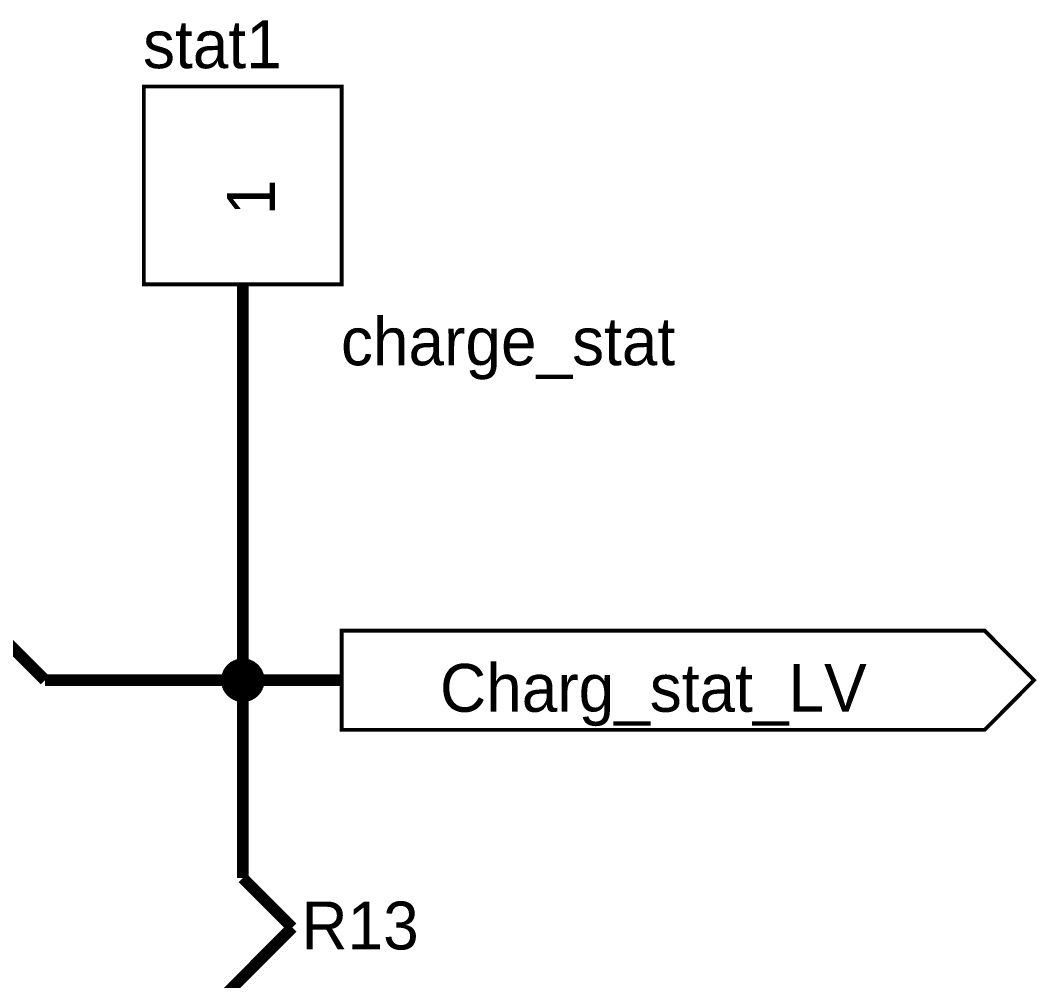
# Model space of a CAD drawing. Header units: millimetres. Extents: x 0 to 9.5, y 0 to 7.5.
# Drawn here: x 4.675 to 5.703, y 4.196 to 5.167 of the extents above; entities that cross this region are included whole.
import ezdxf

# ---------------------------------------------------------------- set-up
doc = ezdxf.new("R2010")
doc.units = ezdxf.units.MM
doc.header["$MEASUREMENT"] = 0
doc.layers.add('Sheet', color=255, linetype='Continuous')

msp = doc.modelspace()

# ---------------------------------------------------------------- linework, layer by layer
at = {"layer": 'Sheet', "const_width": 0.0039}
for points in [[(4.8, 5.0999), (4.8, 4.8999), (5.0001, 4.8999), (5.0001, 5.0999), (4.8, 5.0999), (4.8, 5.0999)], [(4.8, 5.0999), (5.0001, 5.0999), (5.0001, 4.8999), (4.8, 4.8999), (4.8, 5.0999)], [(5.0001, 4.4498), (5.0001, 4.5499), (5.6501, 4.5499), (5.6999, 4.4999), (5.6501, 4.4498), (5.0001, 4.4498)], [(5.0001, 4.4498), (5.0001, 4.5499), (5.6501, 4.5499), (5.6999, 4.4999), (5.6501, 4.4498), (5.0001, 4.4498)]]:
    msp.add_lwpolyline(points, close=True, dxfattribs=at)
at = {"layer": 'Sheet'}
for points, const_width in [([(4.9001, 4.8999), (4.9001, 4.7999)], 0.0118), ([(5.0001, 4.4999), (4.9001, 4.4999), (4.9001, 4.7999)], 0.0118), ([(4.7002, 4.4999), (4.6502, 4.5499)], 0.0118), ([(4.8801, 4.4999), (4.8801, 4.5009), (4.8801, 4.502), (4.8803, 4.503), (4.8805, 4.5038), (4.8807, 4.5049), (4.8809, 4.5059), (4.8813, 4.5068), (4.8817, 4.5076), (4.8819, 4.5086), (4.8826, 4.5095), (4.883, 4.5103), (4.8834, 4.5111), (4.884, 4.5118), (4.8847, 4.5126), (4.8853, 4.5134), (4.8859, 4.5141), (4.8865, 4.5147), (4.8874, 4.5153), (4.8882, 4.5159), (4.8888, 4.5166), (4.8897, 4.517), (4.8905, 4.5174), (4.8913, 4.518), (4.8924, 4.5182), (4.8932, 4.5186), (4.894, 4.5191), (4.8951, 4.5193), (4.8961, 4.5195), (4.897, 4.5197), (4.898, 4.5199), (4.899, 4.5199), (4.9001, 4.5199)], 0.0039), ([(4.8801, 4.4999), (4.8801, 4.5009), (4.8801, 4.502), (4.8803, 4.503), (4.8805, 4.5038), (4.8807, 4.5049), (4.8809, 4.5059), (4.8813, 4.5068), (4.8817, 4.5076), (4.8819, 4.5086), (4.8826, 4.5095), (4.883, 4.5103), (4.8834, 4.5111), (4.884, 4.5118), (4.8847, 4.5126), (4.8853, 4.5134), (4.8859, 4.5141), (4.8865, 4.5147), (4.8874, 4.5153), (4.8882, 4.5159), (4.8888, 4.5166), (4.8897, 4.517), (4.8905, 4.5174), (4.8913, 4.518), (4.8924, 4.5182), (4.8932, 4.5186), (4.894, 4.5191), (4.8951, 4.5193), (4.8961, 4.5195), (4.897, 4.5197), (4.898, 4.5199), (4.899, 4.5199), (4.9001, 4.5199)], 0.0039), ([(4.8801, 4.4999), (4.8801, 4.5009), (4.8801, 4.502), (4.8803, 4.503), (4.8805, 4.5038), (4.8807, 4.5049), (4.8809, 4.5059), (4.8813, 4.5068), (4.8817, 4.5076), (4.8819, 4.5086), (4.8826, 4.5095), (4.883, 4.5103), (4.8834, 4.5111), (4.884, 4.5118), (4.8847, 4.5126), (4.8853, 4.5134), (4.8859, 4.5141), (4.8865, 4.5147), (4.8874, 4.5153), (4.8882, 4.5159), (4.8888, 4.5166), (4.8897, 4.517), (4.8905, 4.5174), (4.8913, 4.518), (4.8924, 4.5182), (4.8932, 4.5186), (4.894, 4.5191), (4.8951, 4.5193), (4.8961, 4.5195), (4.897, 4.5197), (4.898, 4.5199), (4.899, 4.5199), (4.9001, 4.5199)], 0.0039), ([(4.8801, 4.4999), (4.8801, 4.5009), (4.8801, 4.502), (4.8803, 4.503), (4.8805, 4.5038), (4.8807, 4.5049), (4.8809, 4.5059), (4.8813, 4.5068), (4.8817, 4.5076), (4.8819, 4.5086), (4.8826, 4.5095), (4.883, 4.5103), (4.8834, 4.5111), (4.884, 4.5118), (4.8847, 4.5126), (4.8853, 4.5134), (4.8859, 4.5141), (4.8865, 4.5147), (4.8874, 4.5153), (4.8882, 4.5159), (4.8888, 4.5166), (4.8897, 4.517), (4.8905, 4.5174), (4.8913, 4.518), (4.8924, 4.5182), (4.8932, 4.5186), (4.894, 4.5191), (4.8951, 4.5193), (4.8961, 4.5195), (4.897, 4.5197), (4.898, 4.5199), (4.899, 4.5199), (4.9001, 4.5199)], 0.0039), ([(4.8801, 4.4999), (4.8801, 4.5009), (4.8801, 4.502), (4.8803, 4.503), (4.8805, 4.5038), (4.8807, 4.5049), (4.8809, 4.5059), (4.8813, 4.5068), (4.8817, 4.5076), (4.8819, 4.5086), (4.8826, 4.5095), (4.883, 4.5103), (4.8834, 4.5111), (4.884, 4.5118), (4.8847, 4.5126), (4.8853, 4.5134), (4.8859, 4.5141), (4.8865, 4.5147), (4.8874, 4.5153), (4.8882, 4.5159), (4.8888, 4.5166), (4.8897, 4.517), (4.8905, 4.5174), (4.8913, 4.518), (4.8924, 4.5182), (4.8932, 4.5186), (4.894, 4.5191), (4.8951, 4.5193), (4.8961, 4.5195), (4.897, 4.5197), (4.898, 4.5199), (4.899, 4.5199), (4.9001, 4.5199)], 0.0039), ([(4.8801, 4.4999), (4.8801, 4.5009), (4.8801, 4.502), (4.8803, 4.503), (4.8805, 4.5038), (4.8807, 4.5049), (4.8809, 4.5059), (4.8813, 4.5068), (4.8817, 4.5076), (4.8819, 4.5086), (4.8826, 4.5095), (4.883, 4.5103), (4.8834, 4.5111), (4.884, 4.5118), (4.8847, 4.5126), (4.8853, 4.5134), (4.8859, 4.5141), (4.8865, 4.5147), (4.8874, 4.5153), (4.8882, 4.5159), (4.8888, 4.5166), (4.8897, 4.517), (4.8905, 4.5174), (4.8913, 4.518), (4.8924, 4.5182), (4.8932, 4.5186), (4.894, 4.5191), (4.8951, 4.5193), (4.8961, 4.5195), (4.897, 4.5197), (4.898, 4.5199), (4.899, 4.5199), (4.9001, 4.5199)], 0.0039), ([(4.8801, 4.4999), (4.8801, 4.5009), (4.8801, 4.502), (4.8803, 4.503), (4.8805, 4.5038), (4.8807, 4.5049), (4.8809, 4.5059), (4.8813, 4.5068), (4.8817, 4.5076), (4.8819, 4.5086), (4.8826, 4.5095), (4.883, 4.5103), (4.8834, 4.5111), (4.884, 4.5118), (4.8847, 4.5126), (4.8853, 4.5134), (4.8859, 4.5141), (4.8865, 4.5147), (4.8874, 4.5153), (4.8882, 4.5159), (4.8888, 4.5166), (4.8897, 4.517), (4.8905, 4.5174), (4.8913, 4.518), (4.8924, 4.5182), (4.8932, 4.5186), (4.894, 4.5191), (4.8951, 4.5193), (4.8961, 4.5195), (4.897, 4.5197), (4.898, 4.5199), (4.899, 4.5199), (4.9001, 4.5199)], 0.0039), ([(4.8801, 4.4999), (4.8801, 4.5009), (4.8801, 4.502), (4.8803, 4.503), (4.8805, 4.5038), (4.8807, 4.5049), (4.8809, 4.5059), (4.8813, 4.5068), (4.8817, 4.5076), (4.8819, 4.5086), (4.8826, 4.5095), (4.883, 4.5103), (4.8834, 4.5111), (4.884, 4.5118), (4.8847, 4.5126), (4.8853, 4.5134), (4.8859, 4.5141), (4.8865, 4.5147), (4.8874, 4.5153), (4.8882, 4.5159), (4.8888, 4.5166), (4.8897, 4.517), (4.8905, 4.5174), (4.8913, 4.518), (4.8924, 4.5182), (4.8932, 4.5186), (4.894, 4.5191), (4.8951, 4.5193), (4.8961, 4.5195), (4.897, 4.5197), (4.898, 4.5199), (4.899, 4.5199), (4.9001, 4.5199)], 0.0039), ([(4.8801, 4.4999), (4.8801, 4.5009), (4.8801, 4.502), (4.8803, 4.503), (4.8805, 4.5038), (4.8807, 4.5049), (4.8809, 4.5059), (4.8813, 4.5068), (4.8817, 4.5076), (4.8819, 4.5086), (4.8826, 4.5095), (4.883, 4.5103), (4.8834, 4.5111), (4.884, 4.5118), (4.8847, 4.5126), (4.8853, 4.5134), (4.8859, 4.5141), (4.8865, 4.5147), (4.8874, 4.5153), (4.8882, 4.5159), (4.8888, 4.5166), (4.8897, 4.517), (4.8905, 4.5174), (4.8913, 4.518), (4.8924, 4.5182), (4.8932, 4.5186), (4.894, 4.5191), (4.8951, 4.5193), (4.8961, 4.5195), (4.897, 4.5197), (4.898, 4.5199), (4.899, 4.5199), (4.9001, 4.5199)], 0.0039), ([(4.8801, 4.4999), (4.8801, 4.5009), (4.8801, 4.502), (4.8803, 4.503), (4.8805, 4.5038), (4.8807, 4.5049), (4.8809, 4.5059), (4.8813, 4.5068), (4.8817, 4.5076), (4.8819, 4.5086), (4.8826, 4.5095), (4.883, 4.5103), (4.8834, 4.5111), (4.884, 4.5118), (4.8847, 4.5126), (4.8853, 4.5134), (4.8859, 4.5141), (4.8865, 4.5147), (4.8874, 4.5153), (4.8882, 4.5159), (4.8888, 4.5166), (4.8897, 4.517), (4.8905, 4.5174), (4.8913, 4.518), (4.8924, 4.5182), (4.8932, 4.5186), (4.894, 4.5191), (4.8951, 4.5193), (4.8961, 4.5195), (4.897, 4.5197), (4.898, 4.5199), (4.899, 4.5199), (4.9001, 4.5199)], 0.0039), ([(4.8801, 4.4999), (4.8801, 4.5009), (4.8801, 4.502), (4.8803, 4.503), (4.8805, 4.5038), (4.8807, 4.5049), (4.8809, 4.5059), (4.8813, 4.5068), (4.8817, 4.5076), (4.8819, 4.5086), (4.8826, 4.5095), (4.883, 4.5103), (4.8834, 4.5111), (4.884, 4.5118), (4.8847, 4.5126), (4.8853, 4.5134), (4.8859, 4.5141), (4.8865, 4.5147), (4.8874, 4.5153), (4.8882, 4.5159), (4.8888, 4.5166), (4.8897, 4.517), (4.8905, 4.5174), (4.8913, 4.518), (4.8924, 4.5182), (4.8932, 4.5186), (4.894, 4.5191), (4.8951, 4.5193), (4.8961, 4.5195), (4.897, 4.5197), (4.898, 4.5199), (4.899, 4.5199), (4.9001, 4.5199)], 0.0039), ([(4.8801, 4.4999), (4.8801, 4.5009), (4.8801, 4.502), (4.8803, 4.503), (4.8805, 4.5038), (4.8807, 4.5049), (4.8809, 4.5059), (4.8813, 4.5068), (4.8817, 4.5076), (4.8819, 4.5086), (4.8826, 4.5095), (4.883, 4.5103), (4.8834, 4.5111), (4.884, 4.5118), (4.8847, 4.5126), (4.8853, 4.5134), (4.8859, 4.5141), (4.8865, 4.5147), (4.8874, 4.5153), (4.8882, 4.5159), (4.8888, 4.5166), (4.8897, 4.517), (4.8905, 4.5174), (4.8913, 4.518), (4.8924, 4.5182), (4.8932, 4.5186), (4.894, 4.5191), (4.8951, 4.5193), (4.8961, 4.5195), (4.897, 4.5197), (4.898, 4.5199), (4.899, 4.5199), (4.9001, 4.5199)], 0.0039), ([(4.9001, 4.5199), (4.9001, 4.5199)], 0.0039), ([(4.9001, 4.5199), (4.9011, 4.5199), (4.9022, 4.5199), (4.9032, 4.5197), (4.904, 4.5195), (4.9051, 4.5193), (4.9061, 4.5191), (4.907, 4.5186), (4.9078, 4.5182), (4.9088, 4.518), (4.9097, 4.5174), (4.9105, 4.517), (4.9113, 4.5166), (4.912, 4.5159), (4.9128, 4.5153), (4.9136, 4.5147), (4.9143, 4.5141), (4.9149, 4.5134), (4.9155, 4.5126), (4.9161, 4.5118), (4.9168, 4.5111), (4.9172, 4.5103), (4.9176, 4.5095), (4.9182, 4.5086), (4.9184, 4.5076), (4.9188, 4.5068), (4.9193, 4.5059), (4.9195, 4.5049), (4.9197, 4.5038), (4.9199, 4.503), (4.9201, 4.502), (4.9201, 4.5009), (4.9201, 4.4999)], 0.0039), ([(4.9001, 4.5199), (4.9001, 4.5199)], 0.0039), ([(4.9001, 4.5199), (4.9011, 4.5199), (4.9022, 4.5199), (4.9032, 4.5197), (4.904, 4.5195), (4.9051, 4.5193), (4.9061, 4.5191), (4.907, 4.5186), (4.9078, 4.5182), (4.9088, 4.518), (4.9097, 4.5174), (4.9105, 4.517), (4.9113, 4.5166), (4.912, 4.5159), (4.9128, 4.5153), (4.9136, 4.5147), (4.9143, 4.5141), (4.9149, 4.5134), (4.9155, 4.5126), (4.9161, 4.5118), (4.9168, 4.5111), (4.9172, 4.5103), (4.9176, 4.5095), (4.9182, 4.5086), (4.9184, 4.5076), (4.9188, 4.5068), (4.9193, 4.5059), (4.9195, 4.5049), (4.9197, 4.5038), (4.9199, 4.503), (4.9201, 4.502), (4.9201, 4.5009), (4.9201, 4.4999)], 0.0039), ([(4.9001, 4.5199), (4.9001, 4.5199)], 0.0039), ([(4.9001, 4.5199), (4.9011, 4.5199), (4.9022, 4.5199), (4.9032, 4.5197), (4.904, 4.5195), (4.9051, 4.5193), (4.9061, 4.5191), (4.907, 4.5186), (4.9078, 4.5182), (4.9088, 4.518), (4.9097, 4.5174), (4.9105, 4.517), (4.9113, 4.5166), (4.912, 4.5159), (4.9128, 4.5153), (4.9136, 4.5147), (4.9143, 4.5141), (4.9149, 4.5134), (4.9155, 4.5126), (4.9161, 4.5118), (4.9168, 4.5111), (4.9172, 4.5103), (4.9176, 4.5095), (4.9182, 4.5086), (4.9184, 4.5076), (4.9188, 4.5068), (4.9193, 4.5059), (4.9195, 4.5049), (4.9197, 4.5038), (4.9199, 4.503), (4.9201, 4.502), (4.9201, 4.5009), (4.9201, 4.4999)], 0.0039), ([(4.9001, 4.5199), (4.9001, 4.5199)], 0.0039), ([(4.9001, 4.5199), (4.9011, 4.5199), (4.9022, 4.5199), (4.9032, 4.5197), (4.904, 4.5195), (4.9051, 4.5193), (4.9061, 4.5191), (4.907, 4.5186), (4.9078, 4.5182), (4.9088, 4.518), (4.9097, 4.5174), (4.9105, 4.517), (4.9113, 4.5166), (4.912, 4.5159), (4.9128, 4.5153), (4.9136, 4.5147), (4.9143, 4.5141), (4.9149, 4.5134), (4.9155, 4.5126), (4.9161, 4.5118), (4.9168, 4.5111), (4.9172, 4.5103), (4.9176, 4.5095), (4.9182, 4.5086), (4.9184, 4.5076), (4.9188, 4.5068), (4.9193, 4.5059), (4.9195, 4.5049), (4.9197, 4.5038), (4.9199, 4.503), (4.9201, 4.502), (4.9201, 4.5009), (4.9201, 4.4999)], 0.0039), ([(4.9001, 4.5199), (4.9001, 4.5199)], 0.0039), ([(4.9001, 4.5199), (4.9011, 4.5199), (4.9022, 4.5199), (4.9032, 4.5197), (4.904, 4.5195), (4.9051, 4.5193), (4.9061, 4.5191), (4.907, 4.5186), (4.9078, 4.5182), (4.9088, 4.518), (4.9097, 4.5174), (4.9105, 4.517), (4.9113, 4.5166), (4.912, 4.5159), (4.9128, 4.5153), (4.9136, 4.5147), (4.9143, 4.5141), (4.9149, 4.5134), (4.9155, 4.5126), (4.9161, 4.5118), (4.9168, 4.5111), (4.9172, 4.5103), (4.9176, 4.5095), (4.9182, 4.5086), (4.9184, 4.5076), (4.9188, 4.5068), (4.9193, 4.5059), (4.9195, 4.5049), (4.9197, 4.5038), (4.9199, 4.503), (4.9201, 4.502), (4.9201, 4.5009), (4.9201, 4.4999)], 0.0039), ([(4.9001, 4.5199), (4.9001, 4.5199)], 0.0039), ([(4.9001, 4.5199), (4.9011, 4.5199), (4.9022, 4.5199), (4.9032, 4.5197), (4.904, 4.5195), (4.9051, 4.5193), (4.9061, 4.5191), (4.907, 4.5186), (4.9078, 4.5182), (4.9088, 4.518), (4.9097, 4.5174), (4.9105, 4.517), (4.9113, 4.5166), (4.912, 4.5159), (4.9128, 4.5153), (4.9136, 4.5147), (4.9143, 4.5141), (4.9149, 4.5134), (4.9155, 4.5126), (4.9161, 4.5118), (4.9168, 4.5111), (4.9172, 4.5103), (4.9176, 4.5095), (4.9182, 4.5086), (4.9184, 4.5076), (4.9188, 4.5068), (4.9193, 4.5059), (4.9195, 4.5049), (4.9197, 4.5038), (4.9199, 4.503), (4.9201, 4.502), (4.9201, 4.5009), (4.9201, 4.4999)], 0.0039), ([(4.9001, 4.5199), (4.9001, 4.5199)], 0.0039), ([(4.9001, 4.5199), (4.9011, 4.5199), (4.9022, 4.5199), (4.9032, 4.5197), (4.904, 4.5195), (4.9051, 4.5193), (4.9061, 4.5191), (4.907, 4.5186), (4.9078, 4.5182), (4.9088, 4.518), (4.9097, 4.5174), (4.9105, 4.517), (4.9113, 4.5166), (4.912, 4.5159), (4.9128, 4.5153), (4.9136, 4.5147), (4.9143, 4.5141), (4.9149, 4.5134), (4.9155, 4.5126), (4.9161, 4.5118), (4.9168, 4.5111), (4.9172, 4.5103), (4.9176, 4.5095), (4.9182, 4.5086), (4.9184, 4.5076), (4.9188, 4.5068), (4.9193, 4.5059), (4.9195, 4.5049), (4.9197, 4.5038), (4.9199, 4.503), (4.9201, 4.502), (4.9201, 4.5009), (4.9201, 4.4999)], 0.0039), ([(4.9001, 4.5199), (4.9001, 4.5199)], 0.0039), ([(4.9001, 4.5199), (4.9011, 4.5199), (4.9022, 4.5199), (4.9032, 4.5197), (4.904, 4.5195), (4.9051, 4.5193), (4.9061, 4.5191), (4.907, 4.5186), (4.9078, 4.5182), (4.9088, 4.518), (4.9097, 4.5174), (4.9105, 4.517), (4.9113, 4.5166), (4.912, 4.5159), (4.9128, 4.5153), (4.9136, 4.5147), (4.9143, 4.5141), (4.9149, 4.5134), (4.9155, 4.5126), (4.9161, 4.5118), (4.9168, 4.5111), (4.9172, 4.5103), (4.9176, 4.5095), (4.9182, 4.5086), (4.9184, 4.5076), (4.9188, 4.5068), (4.9193, 4.5059), (4.9195, 4.5049), (4.9197, 4.5038), (4.9199, 4.503), (4.9201, 4.502), (4.9201, 4.5009), (4.9201, 4.4999)], 0.0039), ([(4.9001, 4.5199), (4.9001, 4.5199)], 0.0039), ([(4.9001, 4.5199), (4.9011, 4.5199), (4.9022, 4.5199), (4.9032, 4.5197), (4.904, 4.5195), (4.9051, 4.5193), (4.9061, 4.5191), (4.907, 4.5186), (4.9078, 4.5182), (4.9088, 4.518), (4.9097, 4.5174), (4.9105, 4.517), (4.9113, 4.5166), (4.912, 4.5159), (4.9128, 4.5153), (4.9136, 4.5147), (4.9143, 4.5141), (4.9149, 4.5134), (4.9155, 4.5126), (4.9161, 4.5118), (4.9168, 4.5111), (4.9172, 4.5103), (4.9176, 4.5095), (4.9182, 4.5086), (4.9184, 4.5076), (4.9188, 4.5068), (4.9193, 4.5059), (4.9195, 4.5049), (4.9197, 4.5038), (4.9199, 4.503), (4.9201, 4.502), (4.9201, 4.5009), (4.9201, 4.4999)], 0.0039), ([(4.9001, 4.5199), (4.9001, 4.5199)], 0.0039), ([(4.9001, 4.5199), (4.9011, 4.5199), (4.9022, 4.5199), (4.9032, 4.5197), (4.904, 4.5195), (4.9051, 4.5193), (4.9061, 4.5191), (4.907, 4.5186), (4.9078, 4.5182), (4.9088, 4.518), (4.9097, 4.5174), (4.9105, 4.517), (4.9113, 4.5166), (4.912, 4.5159), (4.9128, 4.5153), (4.9136, 4.5147), (4.9143, 4.5141), (4.9149, 4.5134), (4.9155, 4.5126), (4.9161, 4.5118), (4.9168, 4.5111), (4.9172, 4.5103), (4.9176, 4.5095), (4.9182, 4.5086), (4.9184, 4.5076), (4.9188, 4.5068), (4.9193, 4.5059), (4.9195, 4.5049), (4.9197, 4.5038), (4.9199, 4.503), (4.9201, 4.502), (4.9201, 4.5009), (4.9201, 4.4999)], 0.0039), ([(4.9001, 4.5199), (4.9001, 4.5199)], 0.0039), ([(4.9001, 4.5199), (4.9011, 4.5199), (4.9022, 4.5199), (4.9032, 4.5197), (4.904, 4.5195), (4.9051, 4.5193), (4.9061, 4.5191), (4.907, 4.5186), (4.9078, 4.5182), (4.9088, 4.518), (4.9097, 4.5174), (4.9105, 4.517), (4.9113, 4.5166), (4.912, 4.5159), (4.9128, 4.5153), (4.9136, 4.5147), (4.9143, 4.5141), (4.9149, 4.5134), (4.9155, 4.5126), (4.9161, 4.5118), (4.9168, 4.5111), (4.9172, 4.5103), (4.9176, 4.5095), (4.9182, 4.5086), (4.9184, 4.5076), (4.9188, 4.5068), (4.9193, 4.5059), (4.9195, 4.5049), (4.9197, 4.5038), (4.9199, 4.503), (4.9201, 4.502), (4.9201, 4.5009), (4.9201, 4.4999)], 0.0039), ([(4.9001, 4.5199), (4.9001, 4.5199)], 0.0039), ([(4.9001, 4.5199), (4.9011, 4.5199), (4.9022, 4.5199), (4.9032, 4.5197), (4.904, 4.5195), (4.9051, 4.5193), (4.9061, 4.5191), (4.907, 4.5186), (4.9078, 4.5182), (4.9088, 4.518), (4.9097, 4.5174), (4.9105, 4.517), (4.9113, 4.5166), (4.912, 4.5159), (4.9128, 4.5153), (4.9136, 4.5147), (4.9143, 4.5141), (4.9149, 4.5134), (4.9155, 4.5126), (4.9161, 4.5118), (4.9168, 4.5111), (4.9172, 4.5103), (4.9176, 4.5095), (4.9182, 4.5086), (4.9184, 4.5076), (4.9188, 4.5068), (4.9193, 4.5059), (4.9195, 4.5049), (4.9197, 4.5038), (4.9199, 4.503), (4.9201, 4.502), (4.9201, 4.5009), (4.9201, 4.4999)], 0.0039), ([(4.7002, 4.4999), (4.8, 4.4999)], 0.0118), ([(4.8, 4.4999), (4.9001, 4.4999)], 0.0118), ([(4.9001, 4.4799), (4.899, 4.4799), (4.898, 4.4799), (4.897, 4.4801), (4.8961, 4.4803), (4.8951, 4.4805), (4.894, 4.4807), (4.8932, 4.4811), (4.8924, 4.4815), (4.8913, 4.4817), (4.8905, 4.4824), (4.8897, 4.4828), (4.8888, 4.4832), (4.8882, 4.4838), (4.8874, 4.4844), (4.8865, 4.4851), (4.8859, 4.4857), (4.8853, 4.4863), (4.8847, 4.4872), (4.884, 4.488), (4.8834, 4.4886), (4.883, 4.4895), (4.8826, 4.4903), (4.8819, 4.4911), (4.8817, 4.4922), (4.8813, 4.493), (4.8809, 4.4938), (4.8807, 4.4949), (4.8805, 4.4959), (4.8803, 4.4967), (4.8801, 4.4978), (4.8801, 4.4988), (4.8801, 4.4999)], 0.0039), ([(4.8801, 4.4999), (4.8801, 4.4999)], 0.0039), ([(4.9001, 4.4799), (4.899, 4.4799), (4.898, 4.4799), (4.897, 4.4801), (4.8961, 4.4803), (4.8951, 4.4805), (4.894, 4.4807), (4.8932, 4.4811), (4.8924, 4.4815), (4.8913, 4.4817), (4.8905, 4.4824), (4.8897, 4.4828), (4.8888, 4.4832), (4.8882, 4.4838), (4.8874, 4.4844), (4.8865, 4.4851), (4.8859, 4.4857), (4.8853, 4.4863), (4.8847, 4.4872), (4.884, 4.488), (4.8834, 4.4886), (4.883, 4.4895), (4.8826, 4.4903), (4.8819, 4.4911), (4.8817, 4.4922), (4.8813, 4.493), (4.8809, 4.4938), (4.8807, 4.4949), (4.8805, 4.4959), (4.8803, 4.4967), (4.8801, 4.4978), (4.8801, 4.4988), (4.8801, 4.4999)], 0.0039), ([(4.8801, 4.4999), (4.8801, 4.4999)], 0.0039), ([(4.9001, 4.4799), (4.899, 4.4799), (4.898, 4.4799), (4.897, 4.4801), (4.8961, 4.4803), (4.8951, 4.4805), (4.894, 4.4807), (4.8932, 4.4811), (4.8924, 4.4815), (4.8913, 4.4817), (4.8905, 4.4824), (4.8897, 4.4828), (4.8888, 4.4832), (4.8882, 4.4838), (4.8874, 4.4844), (4.8865, 4.4851), (4.8859, 4.4857), (4.8853, 4.4863), (4.8847, 4.4872), (4.884, 4.488), (4.8834, 4.4886), (4.883, 4.4895), (4.8826, 4.4903), (4.8819, 4.4911), (4.8817, 4.4922), (4.8813, 4.493), (4.8809, 4.4938), (4.8807, 4.4949), (4.8805, 4.4959), (4.8803, 4.4967), (4.8801, 4.4978), (4.8801, 4.4988), (4.8801, 4.4999)], 0.0039), ([(4.8801, 4.4999), (4.8801, 4.4999)], 0.0039), ([(4.9001, 4.4799), (4.899, 4.4799), (4.898, 4.4799), (4.897, 4.4801), (4.8961, 4.4803), (4.8951, 4.4805), (4.894, 4.4807), (4.8932, 4.4811), (4.8924, 4.4815), (4.8913, 4.4817), (4.8905, 4.4824), (4.8897, 4.4828), (4.8888, 4.4832), (4.8882, 4.4838), (4.8874, 4.4844), (4.8865, 4.4851), (4.8859, 4.4857), (4.8853, 4.4863), (4.8847, 4.4872), (4.884, 4.488), (4.8834, 4.4886), (4.883, 4.4895), (4.8826, 4.4903), (4.8819, 4.4911), (4.8817, 4.4922), (4.8813, 4.493), (4.8809, 4.4938), (4.8807, 4.4949), (4.8805, 4.4959), (4.8803, 4.4967), (4.8801, 4.4978), (4.8801, 4.4988), (4.8801, 4.4999)], 0.0039), ([(4.8801, 4.4999), (4.8801, 4.4999)], 0.0039), ([(4.9001, 4.4799), (4.899, 4.4799), (4.898, 4.4799), (4.897, 4.4801), (4.8961, 4.4803), (4.8951, 4.4805), (4.894, 4.4807), (4.8932, 4.4811), (4.8924, 4.4815), (4.8913, 4.4817), (4.8905, 4.4824), (4.8897, 4.4828), (4.8888, 4.4832), (4.8882, 4.4838), (4.8874, 4.4844), (4.8865, 4.4851), (4.8859, 4.4857), (4.8853, 4.4863), (4.8847, 4.4872), (4.884, 4.488), (4.8834, 4.4886), (4.883, 4.4895), (4.8826, 4.4903), (4.8819, 4.4911), (4.8817, 4.4922), (4.8813, 4.493), (4.8809, 4.4938), (4.8807, 4.4949), (4.8805, 4.4959), (4.8803, 4.4967), (4.8801, 4.4978), (4.8801, 4.4988), (4.8801, 4.4999)], 0.0039), ([(4.8801, 4.4999), (4.8801, 4.4999)], 0.0039), ([(4.9001, 4.4799), (4.899, 4.4799), (4.898, 4.4799), (4.897, 4.4801), (4.8961, 4.4803), (4.8951, 4.4805), (4.894, 4.4807), (4.8932, 4.4811), (4.8924, 4.4815), (4.8913, 4.4817), (4.8905, 4.4824), (4.8897, 4.4828), (4.8888, 4.4832), (4.8882, 4.4838), (4.8874, 4.4844), (4.8865, 4.4851), (4.8859, 4.4857), (4.8853, 4.4863), (4.8847, 4.4872), (4.884, 4.488), (4.8834, 4.4886), (4.883, 4.4895), (4.8826, 4.4903), (4.8819, 4.4911), (4.8817, 4.4922), (4.8813, 4.493), (4.8809, 4.4938), (4.8807, 4.4949), (4.8805, 4.4959), (4.8803, 4.4967), (4.8801, 4.4978), (4.8801, 4.4988), (4.8801, 4.4999)], 0.0039), ([(4.8801, 4.4999), (4.8801, 4.4999)], 0.0039), ([(4.9001, 4.4799), (4.899, 4.4799), (4.898, 4.4799), (4.897, 4.4801), (4.8961, 4.4803), (4.8951, 4.4805), (4.894, 4.4807), (4.8932, 4.4811), (4.8924, 4.4815), (4.8913, 4.4817), (4.8905, 4.4824), (4.8897, 4.4828), (4.8888, 4.4832), (4.8882, 4.4838), (4.8874, 4.4844), (4.8865, 4.4851), (4.8859, 4.4857), (4.8853, 4.4863), (4.8847, 4.4872), (4.884, 4.488), (4.8834, 4.4886), (4.883, 4.4895), (4.8826, 4.4903), (4.8819, 4.4911), (4.8817, 4.4922), (4.8813, 4.493), (4.8809, 4.4938), (4.8807, 4.4949), (4.8805, 4.4959), (4.8803, 4.4967), (4.8801, 4.4978), (4.8801, 4.4988), (4.8801, 4.4999)], 0.0039), ([(4.8801, 4.4999), (4.8801, 4.4999)], 0.0039), ([(4.9001, 4.4799), (4.899, 4.4799), (4.898, 4.4799), (4.897, 4.4801), (4.8961, 4.4803), (4.8951, 4.4805), (4.894, 4.4807), (4.8932, 4.4811), (4.8924, 4.4815), (4.8913, 4.4817), (4.8905, 4.4824), (4.8897, 4.4828), (4.8888, 4.4832), (4.8882, 4.4838), (4.8874, 4.4844), (4.8865, 4.4851), (4.8859, 4.4857), (4.8853, 4.4863), (4.8847, 4.4872), (4.884, 4.488), (4.8834, 4.4886), (4.883, 4.4895), (4.8826, 4.4903), (4.8819, 4.4911), (4.8817, 4.4922), (4.8813, 4.493), (4.8809, 4.4938), (4.8807, 4.4949), (4.8805, 4.4959), (4.8803, 4.4967), (4.8801, 4.4978), (4.8801, 4.4988), (4.8801, 4.4999)], 0.0039), ([(4.8801, 4.4999), (4.8801, 4.4999)], 0.0039), ([(4.9001, 4.4799), (4.899, 4.4799), (4.898, 4.4799), (4.897, 4.4801), (4.8961, 4.4803), (4.8951, 4.4805), (4.894, 4.4807), (4.8932, 4.4811), (4.8924, 4.4815), (4.8913, 4.4817), (4.8905, 4.4824), (4.8897, 4.4828), (4.8888, 4.4832), (4.8882, 4.4838), (4.8874, 4.4844), (4.8865, 4.4851), (4.8859, 4.4857), (4.8853, 4.4863), (4.8847, 4.4872), (4.884, 4.488), (4.8834, 4.4886), (4.883, 4.4895), (4.8826, 4.4903), (4.8819, 4.4911), (4.8817, 4.4922), (4.8813, 4.493), (4.8809, 4.4938), (4.8807, 4.4949), (4.8805, 4.4959), (4.8803, 4.4967), (4.8801, 4.4978), (4.8801, 4.4988), (4.8801, 4.4999)], 0.0039), ([(4.8801, 4.4999), (4.8801, 4.4999)], 0.0039), ([(4.9001, 4.4799), (4.899, 4.4799), (4.898, 4.4799), (4.897, 4.4801), (4.8961, 4.4803), (4.8951, 4.4805), (4.894, 4.4807), (4.8932, 4.4811), (4.8924, 4.4815), (4.8913, 4.4817), (4.8905, 4.4824), (4.8897, 4.4828), (4.8888, 4.4832), (4.8882, 4.4838), (4.8874, 4.4844), (4.8865, 4.4851), (4.8859, 4.4857), (4.8853, 4.4863), (4.8847, 4.4872), (4.884, 4.488), (4.8834, 4.4886), (4.883, 4.4895), (4.8826, 4.4903), (4.8819, 4.4911), (4.8817, 4.4922), (4.8813, 4.493), (4.8809, 4.4938), (4.8807, 4.4949), (4.8805, 4.4959), (4.8803, 4.4967), (4.8801, 4.4978), (4.8801, 4.4988), (4.8801, 4.4999)], 0.0039), ([(4.8801, 4.4999), (4.8801, 4.4999)], 0.0039), ([(4.9001, 4.4799), (4.899, 4.4799), (4.898, 4.4799), (4.897, 4.4801), (4.8961, 4.4803), (4.8951, 4.4805), (4.894, 4.4807), (4.8932, 4.4811), (4.8924, 4.4815), (4.8913, 4.4817), (4.8905, 4.4824), (4.8897, 4.4828), (4.8888, 4.4832), (4.8882, 4.4838), (4.8874, 4.4844), (4.8865, 4.4851), (4.8859, 4.4857), (4.8853, 4.4863), (4.8847, 4.4872), (4.884, 4.488), (4.8834, 4.4886), (4.883, 4.4895), (4.8826, 4.4903), (4.8819, 4.4911), (4.8817, 4.4922), (4.8813, 4.493), (4.8809, 4.4938), (4.8807, 4.4949), (4.8805, 4.4959), (4.8803, 4.4967), (4.8801, 4.4978), (4.8801, 4.4988), (4.8801, 4.4999)], 0.0039), ([(4.8801, 4.4999), (4.8801, 4.4999)], 0.0039), ([(4.9001, 4.4799), (4.899, 4.4799), (4.898, 4.4799), (4.897, 4.4801), (4.8961, 4.4803), (4.8951, 4.4805), (4.894, 4.4807), (4.8932, 4.4811), (4.8924, 4.4815), (4.8913, 4.4817), (4.8905, 4.4824), (4.8897, 4.4828), (4.8888, 4.4832), (4.8882, 4.4838), (4.8874, 4.4844), (4.8865, 4.4851), (4.8859, 4.4857), (4.8853, 4.4863), (4.8847, 4.4872), (4.884, 4.488), (4.8834, 4.4886), (4.883, 4.4895), (4.8826, 4.4903), (4.8819, 4.4911), (4.8817, 4.4922), (4.8813, 4.493), (4.8809, 4.4938), (4.8807, 4.4949), (4.8805, 4.4959), (4.8803, 4.4967), (4.8801, 4.4978), (4.8801, 4.4988), (4.8801, 4.4999)], 0.0039), ([(4.8801, 4.4999), (4.8801, 4.4999)], 0.0039), ([(4.9001, 4.4999), (4.9001, 4.3998)], 0.0118), ([(4.9201, 4.4999), (4.9201, 4.4988), (4.9201, 4.4978), (4.9199, 4.4967), (4.9197, 4.4959), (4.9195, 4.4949), (4.9193, 4.4938), (4.9188, 4.493), (4.9184, 4.4922), (4.9182, 4.4911), (4.9176, 4.4903), (4.9172, 4.4895), (4.9168, 4.4886), (4.9161, 4.488), (4.9155, 4.4872), (4.9149, 4.4863), (4.9143, 4.4857), (4.9136, 4.4851), (4.9128, 4.4844), (4.912, 4.4838), (4.9113, 4.4832), (4.9105, 4.4828), (4.9097, 4.4824), (4.9088, 4.4817), (4.9078, 4.4815), (4.907, 4.4811), (4.9061, 4.4807), (4.9051, 4.4805), (4.904, 4.4803), (4.9032, 4.4801), (4.9022, 4.4799), (4.9011, 4.4799), (4.9001, 4.4799)], 0.0039), ([(4.9201, 4.4999), (4.9201, 4.4988), (4.9201, 4.4978), (4.9199, 4.4967), (4.9197, 4.4959), (4.9195, 4.4949), (4.9193, 4.4938), (4.9188, 4.493), (4.9184, 4.4922), (4.9182, 4.4911), (4.9176, 4.4903), (4.9172, 4.4895), (4.9168, 4.4886), (4.9161, 4.488), (4.9155, 4.4872), (4.9149, 4.4863), (4.9143, 4.4857), (4.9136, 4.4851), (4.9128, 4.4844), (4.912, 4.4838), (4.9113, 4.4832), (4.9105, 4.4828), (4.9097, 4.4824), (4.9088, 4.4817), (4.9078, 4.4815), (4.907, 4.4811), (4.9061, 4.4807), (4.9051, 4.4805), (4.904, 4.4803), (4.9032, 4.4801), (4.9022, 4.4799), (4.9011, 4.4799), (4.9001, 4.4799)], 0.0039), ([(4.9201, 4.4999), (4.9201, 4.4988), (4.9201, 4.4978), (4.9199, 4.4967), (4.9197, 4.4959), (4.9195, 4.4949), (4.9193, 4.4938), (4.9188, 4.493), (4.9184, 4.4922), (4.9182, 4.4911), (4.9176, 4.4903), (4.9172, 4.4895), (4.9168, 4.4886), (4.9161, 4.488), (4.9155, 4.4872), (4.9149, 4.4863), (4.9143, 4.4857), (4.9136, 4.4851), (4.9128, 4.4844), (4.912, 4.4838), (4.9113, 4.4832), (4.9105, 4.4828), (4.9097, 4.4824), (4.9088, 4.4817), (4.9078, 4.4815), (4.907, 4.4811), (4.9061, 4.4807), (4.9051, 4.4805), (4.904, 4.4803), (4.9032, 4.4801), (4.9022, 4.4799), (4.9011, 4.4799), (4.9001, 4.4799)], 0.0039), ([(4.9201, 4.4999), (4.9201, 4.4988), (4.9201, 4.4978), (4.9199, 4.4967), (4.9197, 4.4959), (4.9195, 4.4949), (4.9193, 4.4938), (4.9188, 4.493), (4.9184, 4.4922), (4.9182, 4.4911), (4.9176, 4.4903), (4.9172, 4.4895), (4.9168, 4.4886), (4.9161, 4.488), (4.9155, 4.4872), (4.9149, 4.4863), (4.9143, 4.4857), (4.9136, 4.4851), (4.9128, 4.4844), (4.912, 4.4838), (4.9113, 4.4832), (4.9105, 4.4828), (4.9097, 4.4824), (4.9088, 4.4817), (4.9078, 4.4815), (4.907, 4.4811), (4.9061, 4.4807), (4.9051, 4.4805), (4.904, 4.4803), (4.9032, 4.4801), (4.9022, 4.4799), (4.9011, 4.4799), (4.9001, 4.4799)], 0.0039), ([(4.9201, 4.4999), (4.9201, 4.4988), (4.9201, 4.4978), (4.9199, 4.4967), (4.9197, 4.4959), (4.9195, 4.4949), (4.9193, 4.4938), (4.9188, 4.493), (4.9184, 4.4922), (4.9182, 4.4911), (4.9176, 4.4903), (4.9172, 4.4895), (4.9168, 4.4886), (4.9161, 4.488), (4.9155, 4.4872), (4.9149, 4.4863), (4.9143, 4.4857), (4.9136, 4.4851), (4.9128, 4.4844), (4.912, 4.4838), (4.9113, 4.4832), (4.9105, 4.4828), (4.9097, 4.4824), (4.9088, 4.4817), (4.9078, 4.4815), (4.907, 4.4811), (4.9061, 4.4807), (4.9051, 4.4805), (4.904, 4.4803), (4.9032, 4.4801), (4.9022, 4.4799), (4.9011, 4.4799), (4.9001, 4.4799)], 0.0039), ([(4.9201, 4.4999), (4.9201, 4.4988), (4.9201, 4.4978), (4.9199, 4.4967), (4.9197, 4.4959), (4.9195, 4.4949), (4.9193, 4.4938), (4.9188, 4.493), (4.9184, 4.4922), (4.9182, 4.4911), (4.9176, 4.4903), (4.9172, 4.4895), (4.9168, 4.4886), (4.9161, 4.488), (4.9155, 4.4872), (4.9149, 4.4863), (4.9143, 4.4857), (4.9136, 4.4851), (4.9128, 4.4844), (4.912, 4.4838), (4.9113, 4.4832), (4.9105, 4.4828), (4.9097, 4.4824), (4.9088, 4.4817), (4.9078, 4.4815), (4.907, 4.4811), (4.9061, 4.4807), (4.9051, 4.4805), (4.904, 4.4803), (4.9032, 4.4801), (4.9022, 4.4799), (4.9011, 4.4799), (4.9001, 4.4799)], 0.0039), ([(4.9201, 4.4999), (4.9201, 4.4988), (4.9201, 4.4978), (4.9199, 4.4967), (4.9197, 4.4959), (4.9195, 4.4949), (4.9193, 4.4938), (4.9188, 4.493), (4.9184, 4.4922), (4.9182, 4.4911), (4.9176, 4.4903), (4.9172, 4.4895), (4.9168, 4.4886), (4.9161, 4.488), (4.9155, 4.4872), (4.9149, 4.4863), (4.9143, 4.4857), (4.9136, 4.4851), (4.9128, 4.4844), (4.912, 4.4838), (4.9113, 4.4832), (4.9105, 4.4828), (4.9097, 4.4824), (4.9088, 4.4817), (4.9078, 4.4815), (4.907, 4.4811), (4.9061, 4.4807), (4.9051, 4.4805), (4.904, 4.4803), (4.9032, 4.4801), (4.9022, 4.4799), (4.9011, 4.4799), (4.9001, 4.4799)], 0.0039), ([(4.9201, 4.4999), (4.9201, 4.4988), (4.9201, 4.4978), (4.9199, 4.4967), (4.9197, 4.4959), (4.9195, 4.4949), (4.9193, 4.4938), (4.9188, 4.493), (4.9184, 4.4922), (4.9182, 4.4911), (4.9176, 4.4903), (4.9172, 4.4895), (4.9168, 4.4886), (4.9161, 4.488), (4.9155, 4.4872), (4.9149, 4.4863), (4.9143, 4.4857), (4.9136, 4.4851), (4.9128, 4.4844), (4.912, 4.4838), (4.9113, 4.4832), (4.9105, 4.4828), (4.9097, 4.4824), (4.9088, 4.4817), (4.9078, 4.4815), (4.907, 4.4811), (4.9061, 4.4807), (4.9051, 4.4805), (4.904, 4.4803), (4.9032, 4.4801), (4.9022, 4.4799), (4.9011, 4.4799), (4.9001, 4.4799)], 0.0039), ([(4.9201, 4.4999), (4.9201, 4.4988), (4.9201, 4.4978), (4.9199, 4.4967), (4.9197, 4.4959), (4.9195, 4.4949), (4.9193, 4.4938), (4.9188, 4.493), (4.9184, 4.4922), (4.9182, 4.4911), (4.9176, 4.4903), (4.9172, 4.4895), (4.9168, 4.4886), (4.9161, 4.488), (4.9155, 4.4872), (4.9149, 4.4863), (4.9143, 4.4857), (4.9136, 4.4851), (4.9128, 4.4844), (4.912, 4.4838), (4.9113, 4.4832), (4.9105, 4.4828), (4.9097, 4.4824), (4.9088, 4.4817), (4.9078, 4.4815), (4.907, 4.4811), (4.9061, 4.4807), (4.9051, 4.4805), (4.904, 4.4803), (4.9032, 4.4801), (4.9022, 4.4799), (4.9011, 4.4799), (4.9001, 4.4799)], 0.0039), ([(4.9201, 4.4999), (4.9201, 4.4988), (4.9201, 4.4978), (4.9199, 4.4967), (4.9197, 4.4959), (4.9195, 4.4949), (4.9193, 4.4938), (4.9188, 4.493), (4.9184, 4.4922), (4.9182, 4.4911), (4.9176, 4.4903), (4.9172, 4.4895), (4.9168, 4.4886), (4.9161, 4.488), (4.9155, 4.4872), (4.9149, 4.4863), (4.9143, 4.4857), (4.9136, 4.4851), (4.9128, 4.4844), (4.912, 4.4838), (4.9113, 4.4832), (4.9105, 4.4828), (4.9097, 4.4824), (4.9088, 4.4817), (4.9078, 4.4815), (4.907, 4.4811), (4.9061, 4.4807), (4.9051, 4.4805), (4.904, 4.4803), (4.9032, 4.4801), (4.9022, 4.4799), (4.9011, 4.4799), (4.9001, 4.4799)], 0.0039), ([(4.9201, 4.4999), (4.9201, 4.4988), (4.9201, 4.4978), (4.9199, 4.4967), (4.9197, 4.4959), (4.9195, 4.4949), (4.9193, 4.4938), (4.9188, 4.493), (4.9184, 4.4922), (4.9182, 4.4911), (4.9176, 4.4903), (4.9172, 4.4895), (4.9168, 4.4886), (4.9161, 4.488), (4.9155, 4.4872), (4.9149, 4.4863), (4.9143, 4.4857), (4.9136, 4.4851), (4.9128, 4.4844), (4.912, 4.4838), (4.9113, 4.4832), (4.9105, 4.4828), (4.9097, 4.4824), (4.9088, 4.4817), (4.9078, 4.4815), (4.907, 4.4811), (4.9061, 4.4807), (4.9051, 4.4805), (4.904, 4.4803), (4.9032, 4.4801), (4.9022, 4.4799), (4.9011, 4.4799), (4.9001, 4.4799)], 0.0039), ([(4.9201, 4.4999), (4.9201, 4.4988), (4.9201, 4.4978), (4.9199, 4.4967), (4.9197, 4.4959), (4.9195, 4.4949), (4.9193, 4.4938), (4.9188, 4.493), (4.9184, 4.4922), (4.9182, 4.4911), (4.9176, 4.4903), (4.9172, 4.4895), (4.9168, 4.4886), (4.9161, 4.488), (4.9155, 4.4872), (4.9149, 4.4863), (4.9143, 4.4857), (4.9136, 4.4851), (4.9128, 4.4844), (4.912, 4.4838), (4.9113, 4.4832), (4.9105, 4.4828), (4.9097, 4.4824), (4.9088, 4.4817), (4.9078, 4.4815), (4.907, 4.4811), (4.9061, 4.4807), (4.9051, 4.4805), (4.904, 4.4803), (4.9032, 4.4801), (4.9022, 4.4799), (4.9011, 4.4799), (4.9001, 4.4799)], 0.0039), ([(4.9201, 4.4999), (4.9201, 4.4999), (4.9201, 4.4999), (4.9201, 4.4999), (4.9201, 4.4999), (4.9201, 4.4999), (4.9201, 4.4999), (4.9201, 4.4999), (4.9201, 4.4999), (4.9201, 4.4999), (4.9201, 4.4999), (4.9201, 4.4999), (4.9201, 4.4999), (4.9201, 4.4999), (4.9201, 4.4999), (4.9201, 4.4999), (4.9201, 4.4999), (4.9201, 4.4999), (4.9201, 4.4999), (4.9201, 4.4999), (4.9201, 4.4999), (4.9201, 4.4999), (4.9201, 4.4999), (4.9201, 4.4999), (4.9201, 4.4999), (4.9201, 4.4999), (4.9201, 4.4999), (4.9201, 4.4999), (4.9201, 4.4999), (4.9201, 4.4999), (4.9201, 4.4999), (4.9201, 4.4999), (4.9201, 4.4999)], 0.0039), ([(4.9201, 4.4999), (4.9201, 4.4999)], 0.0039), ([(4.9201, 4.4999), (4.9201, 4.4999), (4.9201, 4.4999), (4.9201, 4.4999), (4.9201, 4.4999), (4.9201, 4.4999), (4.9201, 4.4999), (4.9201, 4.4999), (4.9201, 4.4999), (4.9201, 4.4999), (4.9201, 4.4999), (4.9201, 4.4999), (4.9201, 4.4999), (4.9201, 4.4999), (4.9201, 4.4999), (4.9201, 4.4999), (4.9201, 4.4999), (4.9201, 4.4999), (4.9201, 4.4999), (4.9201, 4.4999), (4.9201, 4.4999), (4.9201, 4.4999), (4.9201, 4.4999), (4.9201, 4.4999), (4.9201, 4.4999), (4.9201, 4.4999), (4.9201, 4.4999), (4.9201, 4.4999), (4.9201, 4.4999), (4.9201, 4.4999), (4.9201, 4.4999), (4.9201, 4.4999), (4.9201, 4.4999)], 0.0039), ([(4.9201, 4.4999), (4.9201, 4.4999)], 0.0039), ([(4.9201, 4.4999), (4.9201, 4.4999), (4.9201, 4.4999), (4.9201, 4.4999), (4.9201, 4.4999), (4.9201, 4.4999), (4.9201, 4.4999), (4.9201, 4.4999), (4.9201, 4.4999), (4.9201, 4.4999), (4.9201, 4.4999), (4.9201, 4.4999), (4.9201, 4.4999), (4.9201, 4.4999), (4.9201, 4.4999), (4.9201, 4.4999), (4.9201, 4.4999), (4.9201, 4.4999), (4.9201, 4.4999), (4.9201, 4.4999), (4.9201, 4.4999), (4.9201, 4.4999), (4.9201, 4.4999), (4.9201, 4.4999), (4.9201, 4.4999), (4.9201, 4.4999), (4.9201, 4.4999), (4.9201, 4.4999), (4.9201, 4.4999), (4.9201, 4.4999), (4.9201, 4.4999), (4.9201, 4.4999), (4.9201, 4.4999)], 0.0039), ([(4.9201, 4.4999), (4.9201, 4.4999)], 0.0039), ([(4.9201, 4.4999), (4.9201, 4.4999), (4.9201, 4.4999), (4.9201, 4.4999), (4.9201, 4.4999), (4.9201, 4.4999), (4.9201, 4.4999), (4.9201, 4.4999), (4.9201, 4.4999), (4.9201, 4.4999), (4.9201, 4.4999), (4.9201, 4.4999), (4.9201, 4.4999), (4.9201, 4.4999), (4.9201, 4.4999), (4.9201, 4.4999), (4.9201, 4.4999), (4.9201, 4.4999), (4.9201, 4.4999), (4.9201, 4.4999), (4.9201, 4.4999), (4.9201, 4.4999), (4.9201, 4.4999), (4.9201, 4.4999), (4.9201, 4.4999), (4.9201, 4.4999), (4.9201, 4.4999), (4.9201, 4.4999), (4.9201, 4.4999), (4.9201, 4.4999), (4.9201, 4.4999), (4.9201, 4.4999), (4.9201, 4.4999)], 0.0039), ([(4.9201, 4.4999), (4.9201, 4.4999)], 0.0039), ([(4.9201, 4.4999), (4.9201, 4.4999), (4.9201, 4.4999), (4.9201, 4.4999), (4.9201, 4.4999), (4.9201, 4.4999), (4.9201, 4.4999), (4.9201, 4.4999), (4.9201, 4.4999), (4.9201, 4.4999), (4.9201, 4.4999), (4.9201, 4.4999), (4.9201, 4.4999), (4.9201, 4.4999), (4.9201, 4.4999), (4.9201, 4.4999), (4.9201, 4.4999), (4.9201, 4.4999), (4.9201, 4.4999), (4.9201, 4.4999), (4.9201, 4.4999), (4.9201, 4.4999), (4.9201, 4.4999), (4.9201, 4.4999), (4.9201, 4.4999), (4.9201, 4.4999), (4.9201, 4.4999), (4.9201, 4.4999), (4.9201, 4.4999), (4.9201, 4.4999), (4.9201, 4.4999), (4.9201, 4.4999), (4.9201, 4.4999)], 0.0039), ([(4.9201, 4.4999), (4.9201, 4.4999)], 0.0039), ([(4.9201, 4.4999), (4.9201, 4.4999), (4.9201, 4.4999), (4.9201, 4.4999), (4.9201, 4.4999), (4.9201, 4.4999), (4.9201, 4.4999), (4.9201, 4.4999), (4.9201, 4.4999), (4.9201, 4.4999), (4.9201, 4.4999), (4.9201, 4.4999), (4.9201, 4.4999), (4.9201, 4.4999), (4.9201, 4.4999), (4.9201, 4.4999), (4.9201, 4.4999), (4.9201, 4.4999), (4.9201, 4.4999), (4.9201, 4.4999), (4.9201, 4.4999), (4.9201, 4.4999), (4.9201, 4.4999), (4.9201, 4.4999), (4.9201, 4.4999), (4.9201, 4.4999), (4.9201, 4.4999), (4.9201, 4.4999), (4.9201, 4.4999), (4.9201, 4.4999), (4.9201, 4.4999), (4.9201, 4.4999), (4.9201, 4.4999)], 0.0039), ([(4.9201, 4.4999), (4.9201, 4.4999)], 0.0039), ([(4.9201, 4.4999), (4.9201, 4.4999), (4.9201, 4.4999), (4.9201, 4.4999), (4.9201, 4.4999), (4.9201, 4.4999), (4.9201, 4.4999), (4.9201, 4.4999), (4.9201, 4.4999), (4.9201, 4.4999), (4.9201, 4.4999), (4.9201, 4.4999), (4.9201, 4.4999), (4.9201, 4.4999), (4.9201, 4.4999), (4.9201, 4.4999), (4.9201, 4.4999), (4.9201, 4.4999), (4.9201, 4.4999), (4.9201, 4.4999), (4.9201, 4.4999), (4.9201, 4.4999), (4.9201, 4.4999), (4.9201, 4.4999), (4.9201, 4.4999), (4.9201, 4.4999), (4.9201, 4.4999), (4.9201, 4.4999), (4.9201, 4.4999), (4.9201, 4.4999), (4.9201, 4.4999), (4.9201, 4.4999), (4.9201, 4.4999)], 0.0039), ([(4.9201, 4.4999), (4.9201, 4.4999)], 0.0039), ([(4.9201, 4.4999), (4.9201, 4.4999), (4.9201, 4.4999), (4.9201, 4.4999), (4.9201, 4.4999), (4.9201, 4.4999), (4.9201, 4.4999), (4.9201, 4.4999), (4.9201, 4.4999), (4.9201, 4.4999), (4.9201, 4.4999), (4.9201, 4.4999), (4.9201, 4.4999), (4.9201, 4.4999), (4.9201, 4.4999), (4.9201, 4.4999), (4.9201, 4.4999), (4.9201, 4.4999), (4.9201, 4.4999), (4.9201, 4.4999), (4.9201, 4.4999), (4.9201, 4.4999), (4.9201, 4.4999), (4.9201, 4.4999), (4.9201, 4.4999), (4.9201, 4.4999), (4.9201, 4.4999), (4.9201, 4.4999), (4.9201, 4.4999), (4.9201, 4.4999), (4.9201, 4.4999), (4.9201, 4.4999), (4.9201, 4.4999)], 0.0039), ([(4.9201, 4.4999), (4.9201, 4.4999)], 0.0039), ([(4.9201, 4.4999), (4.9201, 4.4999), (4.9201, 4.4999), (4.9201, 4.4999), (4.9201, 4.4999), (4.9201, 4.4999), (4.9201, 4.4999), (4.9201, 4.4999), (4.9201, 4.4999), (4.9201, 4.4999), (4.9201, 4.4999), (4.9201, 4.4999), (4.9201, 4.4999), (4.9201, 4.4999), (4.9201, 4.4999), (4.9201, 4.4999), (4.9201, 4.4999), (4.9201, 4.4999), (4.9201, 4.4999), (4.9201, 4.4999), (4.9201, 4.4999), (4.9201, 4.4999), (4.9201, 4.4999), (4.9201, 4.4999), (4.9201, 4.4999), (4.9201, 4.4999), (4.9201, 4.4999), (4.9201, 4.4999), (4.9201, 4.4999), (4.9201, 4.4999), (4.9201, 4.4999), (4.9201, 4.4999), (4.9201, 4.4999)], 0.0039), ([(4.9201, 4.4999), (4.9201, 4.4999)], 0.0039), ([(4.9201, 4.4999), (4.9201, 4.4999), (4.9201, 4.4999), (4.9201, 4.4999), (4.9201, 4.4999), (4.9201, 4.4999), (4.9201, 4.4999), (4.9201, 4.4999), (4.9201, 4.4999), (4.9201, 4.4999), (4.9201, 4.4999), (4.9201, 4.4999), (4.9201, 4.4999), (4.9201, 4.4999), (4.9201, 4.4999), (4.9201, 4.4999), (4.9201, 4.4999), (4.9201, 4.4999), (4.9201, 4.4999), (4.9201, 4.4999), (4.9201, 4.4999), (4.9201, 4.4999), (4.9201, 4.4999), (4.9201, 4.4999), (4.9201, 4.4999), (4.9201, 4.4999), (4.9201, 4.4999), (4.9201, 4.4999), (4.9201, 4.4999), (4.9201, 4.4999), (4.9201, 4.4999), (4.9201, 4.4999), (4.9201, 4.4999)], 0.0039), ([(4.9201, 4.4999), (4.9201, 4.4999)], 0.0039), ([(4.9201, 4.4999), (4.9201, 4.4999), (4.9201, 4.4999), (4.9201, 4.4999), (4.9201, 4.4999), (4.9201, 4.4999), (4.9201, 4.4999), (4.9201, 4.4999), (4.9201, 4.4999), (4.9201, 4.4999), (4.9201, 4.4999), (4.9201, 4.4999), (4.9201, 4.4999), (4.9201, 4.4999), (4.9201, 4.4999), (4.9201, 4.4999), (4.9201, 4.4999), (4.9201, 4.4999), (4.9201, 4.4999), (4.9201, 4.4999), (4.9201, 4.4999), (4.9201, 4.4999), (4.9201, 4.4999), (4.9201, 4.4999), (4.9201, 4.4999), (4.9201, 4.4999), (4.9201, 4.4999), (4.9201, 4.4999), (4.9201, 4.4999), (4.9201, 4.4999), (4.9201, 4.4999), (4.9201, 4.4999), (4.9201, 4.4999)], 0.0039), ([(4.9201, 4.4999), (4.9201, 4.4999)], 0.0039), ([(4.9201, 4.4999), (4.9201, 4.4999), (4.9201, 4.4999), (4.9201, 4.4999), (4.9201, 4.4999), (4.9201, 4.4999), (4.9201, 4.4999), (4.9201, 4.4999), (4.9201, 4.4999), (4.9201, 4.4999), (4.9201, 4.4999), (4.9201, 4.4999), (4.9201, 4.4999), (4.9201, 4.4999), (4.9201, 4.4999), (4.9201, 4.4999), (4.9201, 4.4999), (4.9201, 4.4999), (4.9201, 4.4999), (4.9201, 4.4999), (4.9201, 4.4999), (4.9201, 4.4999), (4.9201, 4.4999), (4.9201, 4.4999), (4.9201, 4.4999), (4.9201, 4.4999), (4.9201, 4.4999), (4.9201, 4.4999), (4.9201, 4.4999), (4.9201, 4.4999), (4.9201, 4.4999), (4.9201, 4.4999), (4.9201, 4.4999)], 0.0039), ([(4.9201, 4.4999), (4.9201, 4.4999)], 0.0039), ([(4.9001, 4.2999), (4.9001, 4.3998)], 0.0118), ([(4.9501, 4.2499), (4.9001, 4.2999)], 0.0118), ([(4.8501, 4.1498), (4.9501, 4.2499)], 0.0118)]:
    msp.add_lwpolyline(points, dxfattribs=dict(at, const_width=const_width))
at = {"layer": 'Sheet', "const_width": 0.02}
msp.add_lwpolyline([(4.89, 4.5, 1), (4.91, 4.5, 1)], format="xyb", close=True, dxfattribs=at)

# ---------------------------------------------------------------- texts
at = {"layer": 'Sheet'}
for s, height, p in [('stat1', 0.04837, (4.7992, 5.1184)), ('charge_stat', 0.048366, (4.9993, 4.8182)), ('Charg_stat_LV', 0.048366, (5.0994, 4.468)), ('R13', 0.04837, (4.9593, 4.2278))]:
    msp.add_text(s, height=height, dxfattribs=at).set_placement(p)
msp.add_text('1', height=0.0484, rotation=90, dxfattribs=at).set_placement((4.9326, 4.97))

doc.saveas('drawing.dxf')
